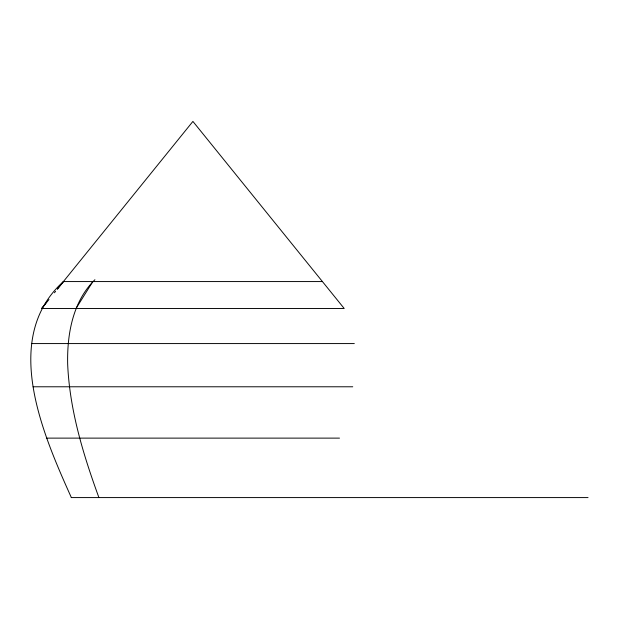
<?xml version="1.0" encoding="UTF-8"?>
<svg xmlns="http://www.w3.org/2000/svg" width="619" height="619" viewBox="0 0 619 619"><rect width="100%" height="100%" fill="white"/><g stroke="black" fill="none" stroke-linecap="round" stroke-linejoin="round"><path stroke-width="0.93" d="M94.916 279.726C72.725 301.492 66.999 334.245 67.664 364.165C69.638 410.149 83.255 454.625 98.916 497.583M322.422 281.568L63.401 281.568C0.526 338.4 42.982 434.329 71.355 497.583M75.998 308.502L92.835 281.568M41.721 308.502L48.978 299.526M54.418 292.787L55.633 291.294M57.443 289.05L63.494 281.568M45.852 303.264L41.612 308.502L344.21 308.502L192.911 121.417L57.35 289.05M31.507 343.576L354.316 343.576M33.086 386.782L352.745 386.782M46.34 438.12L339.491 438.12M71.27 497.583L588.05 497.583"/></g></svg>
